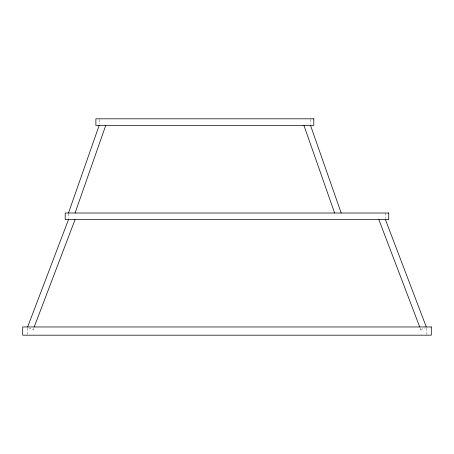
<?xml version="1.0" encoding="UTF-8"?>
<svg xmlns="http://www.w3.org/2000/svg" width="454" height="454" viewBox="0 0 454 454"><rect width="100%" height="100%" fill="white"/><g stroke="black" fill="none" stroke-linecap="round" stroke-linejoin="round"><path stroke-width="0.34" stroke-dasharray="2.27 1.7" d="M32.989 330.183L33.721 328.253M420.693 329.542L425.188 327.919M28.733 327.919L33.233 329.542M420.2 328.253L420.937 330.183M426.368 328.338L426.368 334.502M385.446 213.017L385.446 218.278M310.513 119.47L310.513 124.073M99.171 119.47L99.171 124.073M68.492 213.675L68.492 218.278M27.632 328.338L27.632 334.502"/><path stroke-width="0.68" d="M68.492 213.017L99.171 125.389M75.069 213.017L105.748 125.389M27.632 326.965L68.492 219.594M34.209 326.965L75.069 219.594M385.435 219.594L426.289 326.965M378.857 219.594L419.712 326.965M310.513 125.389L341.192 213.017M303.936 125.389L334.615 213.017M313.799 118.812L95.879 118.812L95.879 125.389L313.799 125.389L313.799 118.812M388.738 213.017L65.2 213.017L65.2 219.594L388.738 219.594L388.738 213.017M431.3 326.965L22.7 326.965L22.7 335.188L431.3 335.188L431.3 326.965"/></g></svg>
